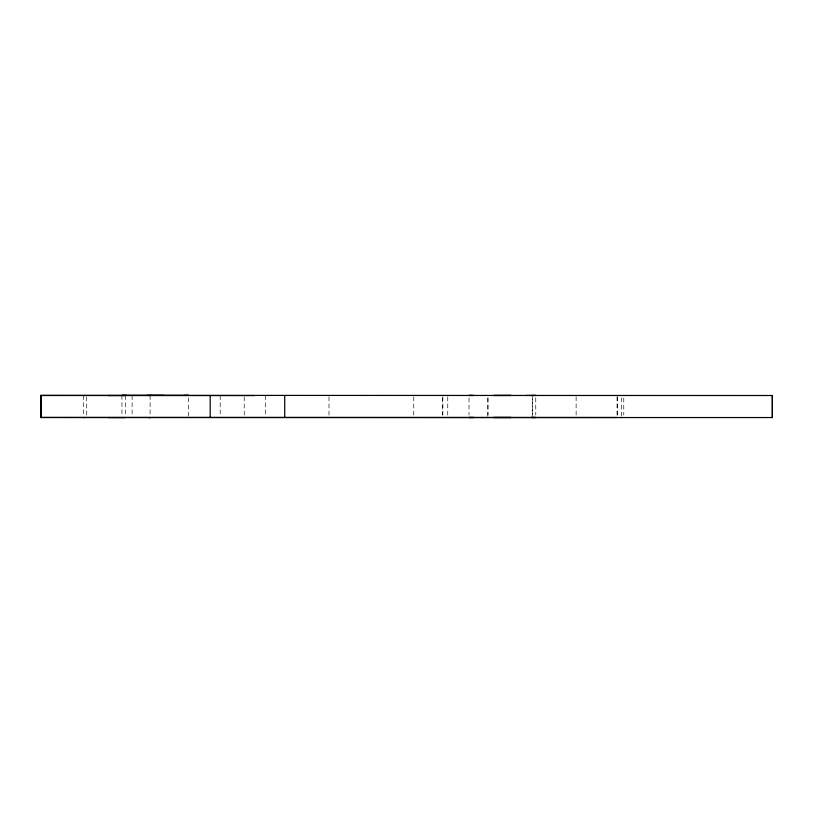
<?xml version="1.0" encoding="UTF-8"?>
<svg xmlns="http://www.w3.org/2000/svg" width="813" height="813" viewBox="0 0 813 813"><rect width="100%" height="100%" fill="white"/><g stroke="black" fill="none" stroke-linecap="round" stroke-linejoin="round"><path stroke-width="0.61" stroke-dasharray="4.07 3.05" d="M413.746 415.128L413.756 396.795M532.515 417.577L532.515 396.805M623.764 397.964L623.774 415.108M621.518 397.892L621.518 417.476M617.362 396.815L617.362 415.138M617.067 396.744L617.047 416.256M576.122 396.744L576.132 417.476M535.757 397.903L535.767 415.036M532.515 395.575L532.515 415.128M488.034 397.953L488.034 415.097M487.8 397.964L487.8 417.557M469.02 397.903L469.02 415.047M447.75 396.805L447.75 415.128M442.861 396.744L442.861 417.557M442.648 397.953L442.648 415.097M328.98 396.795L328.991 415.118M265.587 395.585L265.587 415.189M244.225 396.795L244.225 415.118M220.201 395.585L220.201 415.189M188.697 397.852L188.697 416.215M150.12 395.535L150.09 415.138M132.102 395.585L132.102 415.138M125.659 395.575L125.659 415.128M121.95 395.403L121.95 416.215M86.717 396.815L86.717 415.138M83.383 395.535L83.343 415.138"/><path stroke-width="1.22" d="M254.469 395.575L40.67 395.504L40.67 417.557L772.35 417.547L772.35 395.514L40.65 395.362L40.65 417.394L617.047 417.486M126.422 395.413L121.95 395.403L188.697 395.403L184.226 395.392M148.952 395.555L150.09 395.555M531.296 395.453L535.757 395.453L525.981 395.443M473.491 417.486L469.02 417.486L473.491 417.496M493.755 417.506L511.021 417.476M531.296 417.496L535.767 417.486L531.285 417.486M108.078 395.545L125.354 395.545M108.078 417.587L125.354 417.587M620.736 417.557L621.508 417.557M146.686 395.382L163.962 395.413M83.343 395.555L84.481 395.555M493.745 417.476L511.031 417.506M83.343 417.587L84.481 417.597M772.34 395.514L772.35 417.547M284.713 395.514L284.713 417.547M210.191 395.535L210.191 417.567M40.965 395.535L40.965 417.577M470.158 395.443L469.02 395.453L473.491 395.464L470.158 395.443M511.021 395.433L493.755 395.464L511.031 395.464M150.09 417.587L148.952 417.587L150.09 417.587"/></g></svg>
